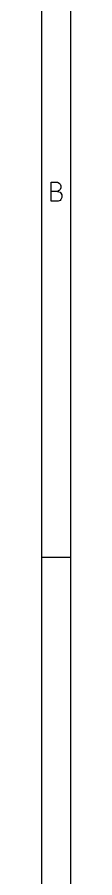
# Model space of a CAD drawing. Extents: x 10 to 287, y -200 to -10.
# Drawn here: x 10 to 12, y -132 to -73 of the extents above; entities that cross this region are included whole.
import ezdxf

# ---------------------------------------------------------------- set-up
doc = ezdxf.new("R2010")
doc.units = 0
doc.header["$MEASUREMENT"] = 0
doc.layers.add('BLACK', color=7, linetype='CONTINUOUS')

msp = doc.modelspace()

# ---------------------------------------------------------------- linework, layer by layer
at = {"layer": 'Black'}
for p, q in [((10, -10), (10, -200.007)), ((12, -12), (12, -198.007)), ((10.6595, -85.5881), (10.6595, -84.2881)), ((10.6595, -84.2881), (11.0929, -84.2881)), ((11.0929, -84.2881), (11.2167, -84.35)), ((11.2167, -84.35), (11.2786, -84.4119)), ((11.2786, -84.4119), (11.3405, -84.5357)), ((11.0929, -84.9071), (10.6595, -84.9071)), ((11.2167, -84.8452), (11.0929, -84.9071)), ((11.0929, -84.9071), (11.2786, -84.969)), ((11.2786, -84.7833), (11.2167, -84.8452)), ((11.3405, -84.6595), (11.2786, -84.7833)), ((11.2786, -84.969), (11.3405, -85.031)), ((11.3405, -84.5357), (11.3405, -84.6595)), ((11.1548, -85.5881), (10.6595, -85.5881)), ((11.2786, -85.5262), (11.1548, -85.5881)), ((11.3405, -85.4643), (11.2786, -85.5262)), ((11.3405, -85.031), (11.4024, -85.1548)), ((11.4024, -85.3405), (11.3405, -85.4643)), ((11.4024, -85.1548), (11.4024, -85.3405)), ((10, -110), (12, -110))]:
    msp.add_line(p, q, dxfattribs=at)

doc.saveas('drawing.dxf')
